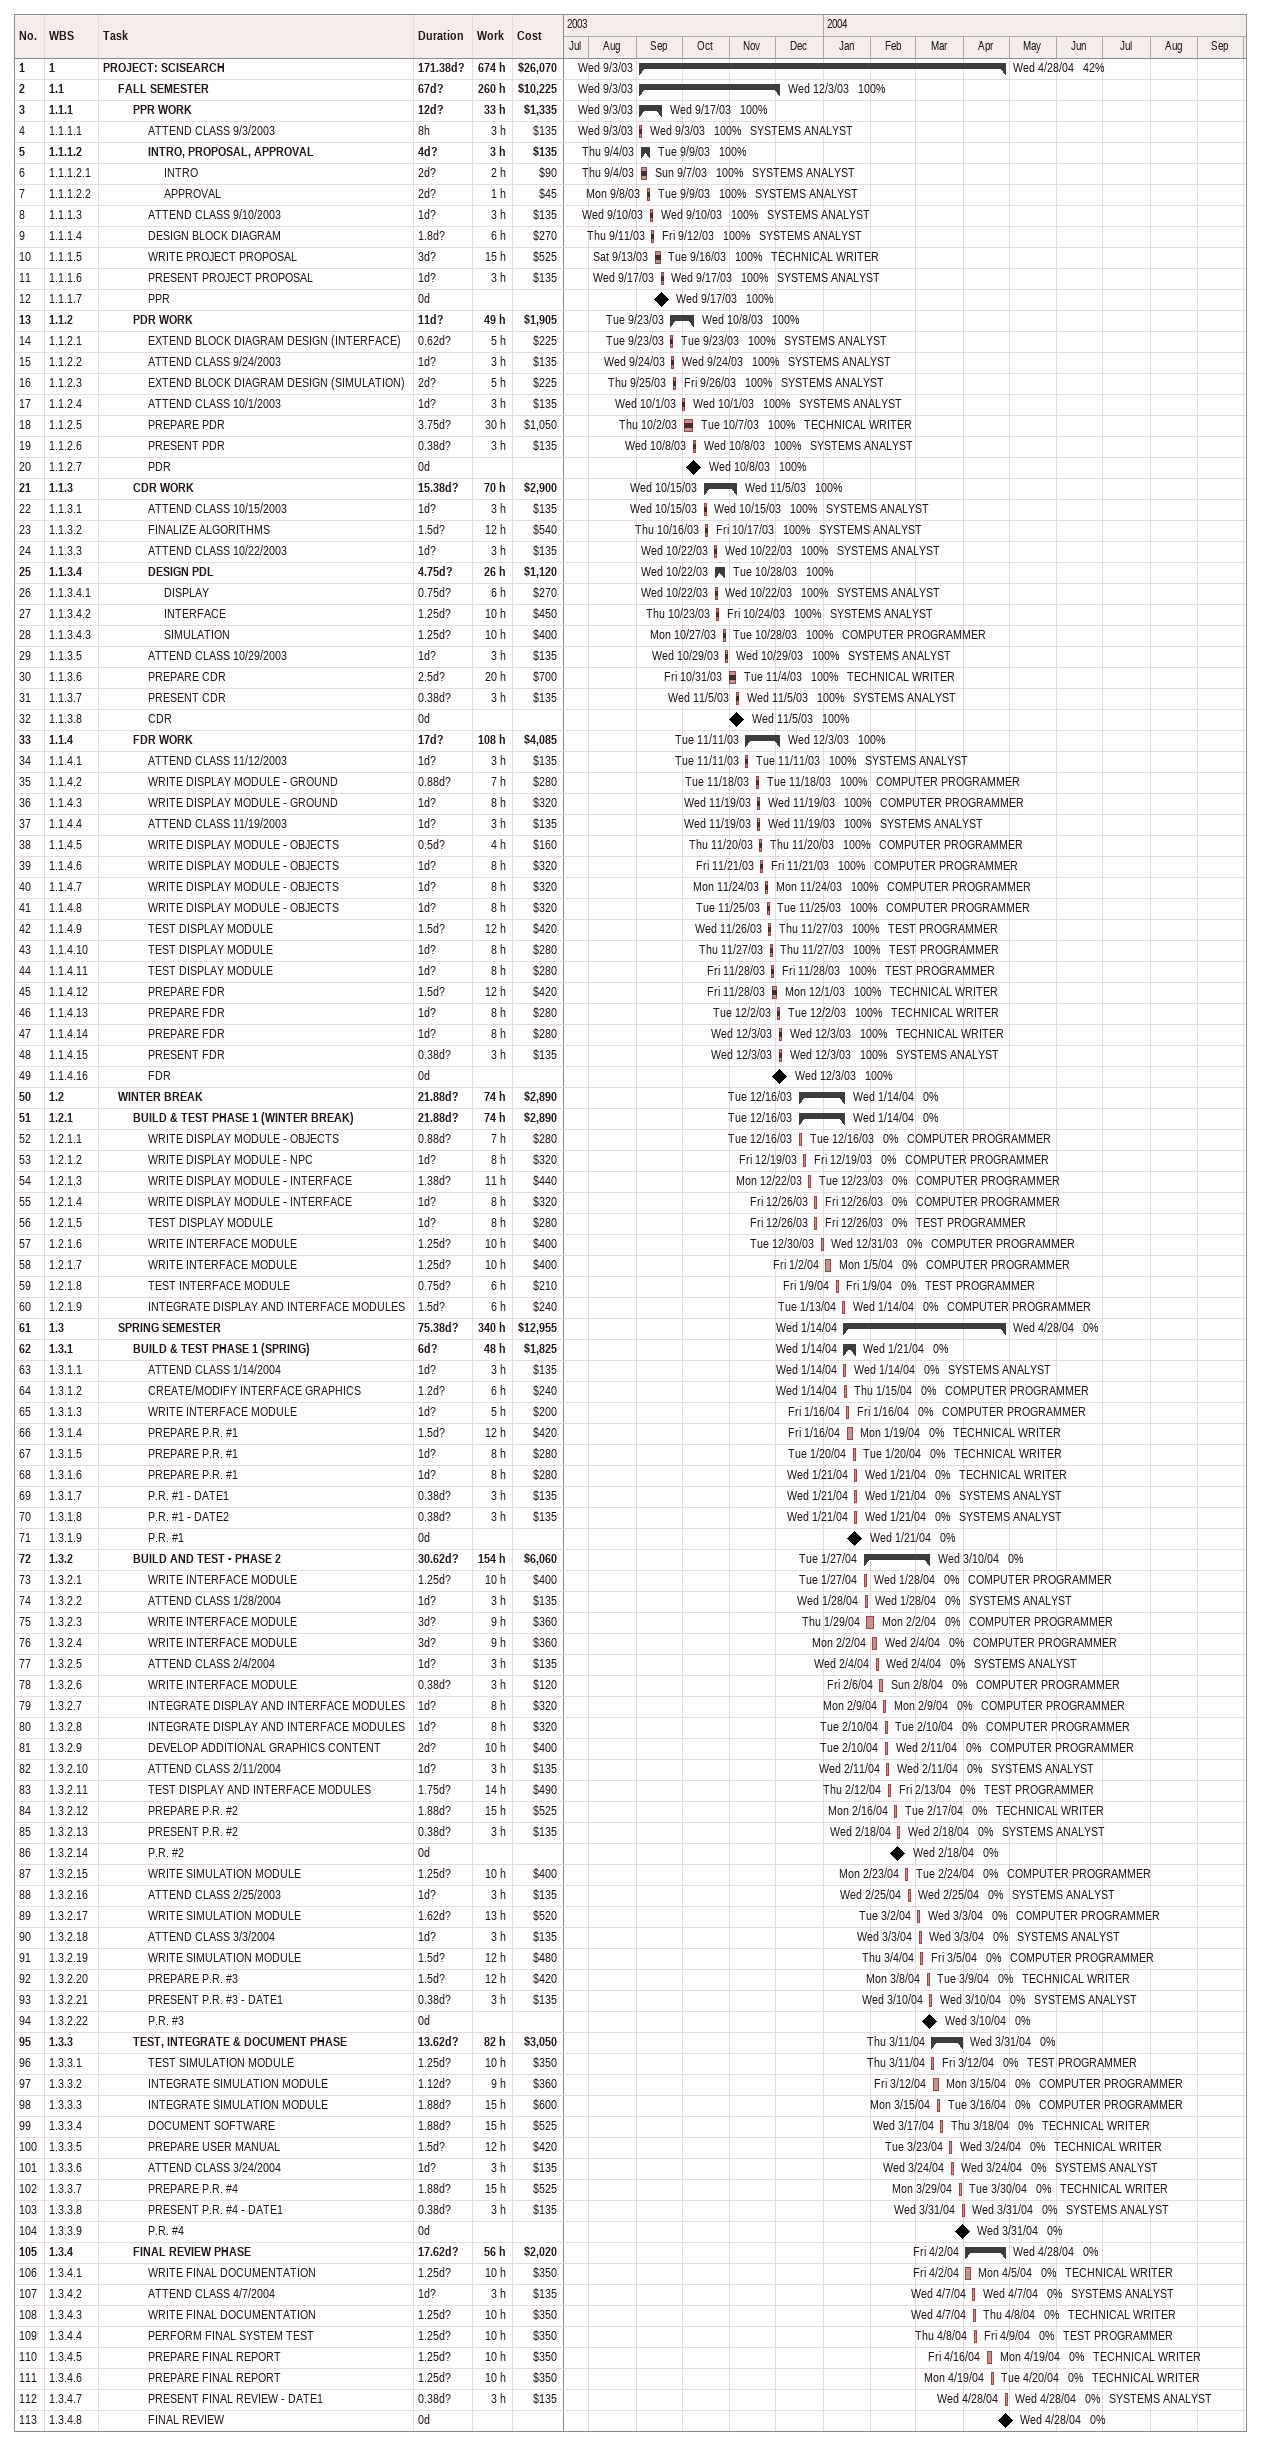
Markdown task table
| ID | WBS | Task | Duration | Start | Finish | Resources | % complete | Work (h) | Cost ($) |
|---|---|---|---|---|---|---|---|---|---|
| 1 | 1 | **PROJECT: SCISEARCH** | 171.38d? | 2003-09-03 | 2004-04-28 |  | 42 | 674 | 26070 |
| 2 | 1.1 | **FALL SEMESTER** | 67d? | 2003-09-03 | 2003-12-03 |  | 100 | 260 | 10225 |
| 3 | 1.1.1 | **PPR WORK** | 12d? | 2003-09-03 | 2003-09-17 |  | 100 | 33 | 1335 |
| 4 | 1.1.1.1 | ATTEND CLASS 9/3/2003 | 8h | 2003-09-03 | 2003-09-03 | SYSTEMS ANALYST | 100 | 3 | 135 |
| 5 | 1.1.1.2 | **INTRO, PROPOSAL, APPROVAL** | 4d? | 2003-09-04 | 2003-09-09 |  | 100 | 3 | 135 |
| 6 | 1.1.1.2.1 | INTRO | 2d? | 2003-09-04 | 2003-09-07 | SYSTEMS ANALYST | 100 | 2 | 90 |
| 7 | 1.1.1.2.2 | APPROVAL | 2d? | 2003-09-08 | 2003-09-09 | SYSTEMS ANALYST | 100 | 1 | 45 |
| 8 | 1.1.1.3 | ATTEND CLASS 9/10/2003 | 1d? | 2003-09-10 | 2003-09-10 | SYSTEMS ANALYST | 100 | 3 | 135 |
| 9 | 1.1.1.4 | DESIGN BLOCK DIAGRAM | 1.8d? | 2003-09-11 | 2003-09-12 | SYSTEMS ANALYST | 100 | 6 | 270 |
| 10 | 1.1.1.5 | WRITE PROJECT PROPOSAL | 3d? | 2003-09-13 | 2003-09-16 | TECHNICAL WRITER | 100 | 15 | 525 |
| 11 | 1.1.1.6 | PRESENT PROJECT PROPOSAL | 1d? | 2003-09-17 | 2003-09-17 | SYSTEMS ANALYST | 100 | 3 | 135 |
| 12 | 1.1.1.7 | PPR | 0d | 2003-09-17 | 2003-09-17 |  | 100 |  |  |
| 13 | 1.1.2 | **PDR WORK** | 11d? | 2003-09-23 | 2003-10-08 |  | 100 | 49 | 1905 |
| 14 | 1.1.2.1 | EXTEND BLOCK DIAGRAM DESIGN (INTERFACE) | 0.62d? | 2003-09-23 | 2003-09-23 | SYSTEMS ANALYST | 100 | 5 | 225 |
| 15 | 1.1.2.2 | ATTEND CLASS 9/24/2003 | 1d? | 2003-09-24 | 2003-09-24 | SYSTEMS ANALYST | 100 | 3 | 135 |
| 16 | 1.1.2.3 | EXTEND BLOCK DIAGRAM DESIGN (SIMULATION) | 2d? | 2003-09-25 | 2003-09-26 | SYSTEMS ANALYST | 100 | 5 | 225 |
| 17 | 1.1.2.4 | ATTEND CLASS 10/1/2003 | 1d? | 2003-10-01 | 2003-10-01 | SYSTEMS ANALYST | 100 | 3 | 135 |
| 18 | 1.1.2.5 | PREPARE PDR | 3.75d? | 2003-10-02 | 2003-10-07 | TECHNICAL WRITER | 100 | 30 | 1050 |
| 19 | 1.1.2.6 | PRESENT PDR | 0.38d? | 2003-10-08 | 2003-10-08 | SYSTEMS ANALYST | 100 | 3 | 135 |
| 20 | 1.1.2.7 | PDR | 0d | 2003-10-08 | 2003-10-08 |  | 100 |  |  |
| 21 | 1.1.3 | **CDR WORK** | 15.38d? | 2003-10-15 | 2003-11-05 |  | 100 | 70 | 2900 |
| 22 | 1.1.3.1 | ATTEND CLASS 10/15/2003 | 1d? | 2003-10-15 | 2003-10-15 | SYSTEMS ANALYST | 100 | 3 | 135 |
| 23 | 1.1.3.2 | FINALIZE ALGORITHMS | 1.5d? | 2003-10-16 | 2003-10-17 | SYSTEMS ANALYST | 100 | 12 | 540 |
| 24 | 1.1.3.3 | ATTEND CLASS 10/22/2003 | 1d? | 2003-10-22 | 2003-10-22 | SYSTEMS ANALYST | 100 | 3 | 135 |
| 25 | 1.1.3.4 | **DESIGN PDL** | 4.75d? | 2003-10-22 | 2003-10-28 |  | 100 | 26 | 1120 |
| 26 | 1.1.3.4.1 | DISPLAY | 0.75d? | 2003-10-22 | 2003-10-22 | SYSTEMS ANALYST | 100 | 6 | 270 |
| 27 | 1.1.3.4.2 | INTERFACE | 1.25d? | 2003-10-23 | 2003-10-24 | SYSTEMS ANALYST | 100 | 10 | 450 |
| 28 | 1.1.3.4.3 | SIMULATION | 1.25d? | 2003-10-27 | 2003-10-28 | COMPUTER PROGRAMMER | 100 | 10 | 400 |
| 29 | 1.1.3.5 | ATTEND CLASS 10/29/2003 | 1d? | 2003-10-29 | 2003-10-29 | SYSTEMS ANALYST | 100 | 3 | 135 |
| 30 | 1.1.3.6 | PREPARE CDR | 2.5d? | 2003-10-31 | 2003-11-04 | TECHNICAL WRITER | 100 | 20 | 700 |
| 31 | 1.1.3.7 | PRESENT CDR | 0.38d? | 2003-11-05 | 2003-11-05 | SYSTEMS ANALYST | 100 | 3 | 135 |
| 32 | 1.1.3.8 | CDR | 0d | 2003-11-05 | 2003-11-05 |  | 100 |  |  |
| 33 | 1.1.4 | **FDR WORK** | 17d? | 2003-11-11 | 2003-12-03 |  | 100 | 108 | 4085 |
| 34 | 1.1.4.1 | ATTEND CLASS 11/12/2003 | 1d? | 2003-11-11 | 2003-11-11 | SYSTEMS ANALYST | 100 | 3 | 135 |
| 35 | 1.1.4.2 | WRITE DISPLAY MODULE - GROUND | 0.88d? | 2003-11-18 | 2003-11-18 | COMPUTER PROGRAMMER | 100 | 7 | 280 |
| 36 | 1.1.4.3 | WRITE DISPLAY MODULE - GROUND | 1d? | 2003-11-19 | 2003-11-19 | COMPUTER PROGRAMMER | 100 | 8 | 320 |
| 37 | 1.1.4.4 | ATTEND CLASS 11/19/2003 | 1d? | 2003-11-19 | 2003-11-19 | SYSTEMS ANALYST | 100 | 3 | 135 |
| 38 | 1.1.4.5 | WRITE DISPLAY MODULE - OBJECTS | 0.5d? | 2003-11-20 | 2003-11-20 | COMPUTER PROGRAMMER | 100 | 4 | 160 |
| 39 | 1.1.4.6 | WRITE DISPLAY MODULE - OBJECTS | 1d? | 2003-11-21 | 2003-11-21 | COMPUTER PROGRAMMER | 100 | 8 | 320 |
| 40 | 1.1.4.7 | WRITE DISPLAY MODULE - OBJECTS | 1d? | 2003-11-24 | 2003-11-24 | COMPUTER PROGRAMMER | 100 | 8 | 320 |
| 41 | 1.1.4.8 | WRITE DISPLAY MODULE - OBJECTS | 1d? | 2003-11-25 | 2003-11-25 | COMPUTER PROGRAMMER | 100 | 8 | 320 |
| 42 | 1.1.4.9 | TEST DISPLAY MODULE | 1.5d? | 2003-11-26 | 2003-11-27 | TEST PROGRAMMER | 100 | 12 | 420 |
| 43 | 1.1.4.10 | TEST DISPLAY MODULE | 1d? | 2003-11-27 | 2003-11-27 | TEST PROGRAMMER | 100 | 8 | 280 |
| 44 | 1.1.4.11 | TEST DISPLAY MODULE | 1d? | 2003-11-28 | 2003-11-28 | TEST PROGRAMMER | 100 | 8 | 280 |
| 45 | 1.1.4.12 | PREPARE FDR | 1.5d? | 2003-11-28 | 2003-12-01 | TECHNICAL WRITER | 100 | 12 | 420 |
| 46 | 1.1.4.13 | PREPARE FDR | 1d? | 2003-12-02 | 2003-12-02 | TECHNICAL WRITER | 100 | 8 | 280 |
| 47 | 1.1.4.14 | PREPARE FDR | 1d? | 2003-12-03 | 2003-12-03 | TECHNICAL WRITER | 100 | 8 | 280 |
| 48 | 1.1.4.15 | PRESENT FDR | 0.38d? | 2003-12-03 | 2003-12-03 | SYSTEMS ANALYST | 100 | 3 | 135 |
| 49 | 1.1.4.16 | FDR | 0d | 2003-12-03 | 2003-12-03 |  | 100 |  |  |
| 50 | 1.2 | **WINTER BREAK** | 21.88d? | 2003-12-16 | 2004-01-14 |  | 0 | 74 | 2890 |
| 51 | 1.2.1 | **BUILD & TEST PHASE 1 (WINTER BREAK)** | 21.88d? | 2003-12-16 | 2004-01-14 |  | 0 | 74 | 2890 |
| 52 | 1.2.1.1 | WRITE DISPLAY MODULE - OBJECTS | 0.88d? | 2003-12-16 | 2003-12-16 | COMPUTER PROGRAMMER | 0 | 7 | 280 |
| 53 | 1.2.1.2 | WRITE DISPLAY MODULE - NPC | 1d? | 2003-12-19 | 2003-12-19 | COMPUTER PROGRAMMER | 0 | 8 | 320 |
| 54 | 1.2.1.3 | WRITE DISPLAY MODULE - INTERFACE | 1.38d? | 2003-12-22 | 2003-12-23 | COMPUTER PROGRAMMER | 0 | 11 | 440 |
| 55 | 1.2.1.4 | WRITE DISPLAY MODULE - INTERFACE | 1d? | 2003-12-26 | 2003-12-26 | COMPUTER PROGRAMMER | 0 | 8 | 320 |
| 56 | 1.2.1.5 | TEST DISPLAY MODULE | 1d? | 2003-12-26 | 2003-12-26 | TEST PROGRAMMER | 0 | 8 | 280 |
| 57 | 1.2.1.6 | WRITE INTERFACE MODULE | 1.25d? | 2003-12-30 | 2003-12-31 | COMPUTER PROGRAMMER | 0 | 10 | 400 |
| 58 | 1.2.1.7 | WRITE INTERFACE MODULE | 1.25d? | 2004-01-02 | 2004-01-05 | COMPUTER PROGRAMMER | 0 | 10 | 400 |
| 59 | 1.2.1.8 | TEST INTERFACE MODULE | 0.75d? | 2004-01-09 | 2004-01-09 | TEST PROGRAMMER | 0 | 6 | 210 |
| 60 | 1.2.1.9 | INTEGRATE DISPLAY AND INTERFACE MODULES | 1.5d? | 2004-01-13 | 2004-01-14 | COMPUTER PROGRAMMER | 0 | 6 | 240 |
| 61 | 1.3 | **SPRING SEMESTER** | 75.38d? | 2004-01-14 | 2004-04-28 |  | 0 | 340 | 12955 |
| 62 | 1.3.1 | **BUILD & TEST PHASE 1 (SPRING)** | 6d? | 2004-01-14 | 2004-01-21 |  | 0 | 48 | 1825 |
| 63 | 1.3.1.1 | ATTEND CLASS 1/14/2004 | 1d? | 2004-01-14 | 2004-01-14 | SYSTEMS ANALYST | 0 | 3 | 135 |
| 64 | 1.3.1.2 | CREATE/MODIFY INTERFACE GRAPHICS | 1.2d? | 2004-01-14 | 2004-01-15 | COMPUTER PROGRAMMER | 0 | 6 | 240 |
| 65 | 1.3.1.3 | WRITE INTERFACE MODULE | 1d? | 2004-01-16 | 2004-01-16 | COMPUTER PROGRAMMER | 0 | 5 | 200 |
| 66 | 1.3.1.4 | PREPARE P.R. #1 | 1.5d? | 2004-01-16 | 2004-01-19 | TECHNICAL WRITER | 0 | 12 | 420 |
| 67 | 1.3.1.5 | PREPARE P.R. #1 | 1d? | 2004-01-20 | 2004-01-20 | TECHNICAL WRITER | 0 | 8 | 280 |
| 68 | 1.3.1.6 | PREPARE P.R. #1 | 1d? | 2004-01-21 | 2004-01-21 | TECHNICAL WRITER | 0 | 8 | 280 |
| 69 | 1.3.1.7 | P.R. #1 - DATE1 | 0.38d? | 2004-01-21 | 2004-01-21 | SYSTEMS ANALYST | 0 | 3 | 135 |
| 70 | 1.3.1.8 | P.R. #1 - DATE2 | 0.38d? | 2004-01-21 | 2004-01-21 | SYSTEMS ANALYST | 0 | 3 | 135 |
| 71 | 1.3.1.9 | P.R. #1 | 0d | 2004-01-21 | 2004-01-21 |  | 0 |  |  |
| 72 | 1.3.2 | **BUILD AND TEST - PHASE 2** | 30.62d? | 2004-01-27 | 2004-03-10 |  | 0 | 154 | 6060 |
| 73 | 1.3.2.1 | WRITE INTERFACE MODULE | 1.25d? | 2004-01-27 | 2004-01-28 | COMPUTER PROGRAMMER | 0 | 10 | 400 |
| 74 | 1.3.2.2 | ATTEND CLASS 1/28/2004 | 1d? | 2004-01-28 | 2004-01-28 | SYSTEMS ANALYST | 0 | 3 | 135 |
| 75 | 1.3.2.3 | WRITE INTERFACE MODULE | 3d? | 2004-01-29 | 2004-02-02 | COMPUTER PROGRAMMER | 0 | 9 | 360 |
| 76 | 1.3.2.4 | WRITE INTERFACE MODULE | 3d? | 2004-02-02 | 2004-02-04 | COMPUTER PROGRAMMER | 0 | 9 | 360 |
| 77 | 1.3.2.5 | ATTEND CLASS 2/4/2004 | 1d? | 2004-02-04 | 2004-02-04 | SYSTEMS ANALYST | 0 | 3 | 135 |
| 78 | 1.3.2.6 | WRITE INTERFACE MODULE | 0.38d? | 2004-02-06 | 2004-02-08 | COMPUTER PROGRAMMER | 0 | 3 | 120 |
| 79 | 1.3.2.7 | INTEGRATE DISPLAY AND INTERFACE MODULES | 1d? | 2004-02-09 | 2004-02-09 | COMPUTER PROGRAMMER | 0 | 8 | 320 |
| 80 | 1.3.2.8 | INTEGRATE DISPLAY AND INTERFACE MODULES | 1d? | 2004-02-10 | 2004-02-10 | COMPUTER PROGRAMMER | 0 | 8 | 320 |
| 81 | 1.3.2.9 | DEVELOP ADDITIONAL GRAPHICS CONTENT | 2d? | 2004-02-10 | 2004-02-11 | COMPUTER PROGRAMMER | 0 | 10 | 400 |
| 82 | 1.3.2.10 | ATTEND CLASS 2/11/2004 | 1d? | 2004-02-11 | 2004-02-11 | SYSTEMS ANALYST | 0 | 3 | 135 |
| 83 | 1.3.2.11 | TEST DISPLAY AND INTERFACE MODULES | 1.75d? | 2004-02-12 | 2004-02-13 | TEST PROGRAMMER | 0 | 14 | 490 |
| 84 | 1.3.2.12 | PREPARE P.R. #2 | 1.88d? | 2004-02-16 | 2004-02-17 | TECHNICAL WRITER | 0 | 15 | 525 |
| 85 | 1.3.2.13 | PRESENT P.R. #2 | 0.38d? | 2004-02-18 | 2004-02-18 | SYSTEMS ANALYST | 0 | 3 | 135 |
| 86 | 1.3.2.14 | P.R. #2 | 0d | 2004-02-18 | 2004-02-18 |  | 0 |  |  |
| 87 | 1.3.2.15 | WRITE SIMULATION MODULE | 1.25d? | 2004-02-23 | 2004-02-24 | COMPUTER PROGRAMMER | 0 | 10 | 400 |
| 88 | 1.3.2.16 | ATTEND CLASS 2/25/2003 | 1d? | 2004-02-25 | 2004-02-25 | SYSTEMS ANALYST | 0 | 3 | 135 |
| 89 | 1.3.2.17 | WRITE SIMULATION MODULE | 1.62d? | 2004-03-02 | 2004-03-03 | COMPUTER PROGRAMMER | 0 | 13 | 520 |
| 90 | 1.3.2.18 | ATTEND CLASS 3/3/2004 | 1d? | 2004-03-03 | 2004-03-03 | SYSTEMS ANALYST | 0 | 3 | 135 |
| 91 | 1.3.2.19 | WRITE SIMULATION MODULE | 1.5d? | 2004-03-04 | 2004-03-05 | COMPUTER PROGRAMMER | 0 | 12 | 480 |
| 92 | 1.3.2.20 | PREPARE P.R. #3 | 1.5d? | 2004-03-08 | 2004-03-09 | TECHNICAL WRITER | 0 | 12 | 420 |
| 93 | 1.3.2.21 | PRESENT P.R. #3 - DATE1 | 0.38d? | 2004-03-10 | 2004-03-10 | SYSTEMS ANALYST | 0 | 3 | 135 |
| 94 | 1.3.2.22 | P.R. #3 | 0d | 2004-03-10 | 2004-03-10 |  | 0 |  |  |
| 95 | 1.3.3 | **TEST, INTEGRATE & DOCUMENT PHASE** | 13.62d? | 2004-03-11 | 2004-03-31 |  | 0 | 82 | 3050 |
| 96 | 1.3.3.1 | TEST SIMULATION MODULE | 1.25d? | 2004-03-11 | 2004-03-12 | TEST PROGRAMMER | 0 | 10 | 350 |
| 97 | 1.3.3.2 | INTEGRATE SIMULATION MODULE | 1.12d? | 2004-03-12 | 2004-03-15 | COMPUTER PROGRAMMER | 0 | 9 | 360 |
| 98 | 1.3.3.3 | INTEGRATE SIMULATION MODULE | 1.88d? | 2004-03-15 | 2004-03-16 | COMPUTER PROGRAMMER | 0 | 15 | 600 |
| 99 | 1.3.3.4 | DOCUMENT SOFTWARE | 1.88d? | 2004-03-17 | 2004-03-18 | TECHNICAL WRITER | 0 | 15 | 525 |
| 100 | 1.3.3.5 | PREPARE USER MANUAL | 1.5d? | 2004-03-23 | 2004-03-24 | TECHNICAL WRITER | 0 | 12 | 420 |
| 101 | 1.3.3.6 | ATTEND CLASS 3/24/2004 | 1d? | 2004-03-24 | 2004-03-24 | SYSTEMS ANALYST | 0 | 3 | 135 |
| 102 | 1.3.3.7 | PREPARE P.R. #4 | 1.88d? | 2004-03-29 | 2004-03-30 | TECHNICAL WRITER | 0 | 15 | 525 |
| 103 | 1.3.3.8 | PRESENT P.R. #4 - DATE1 | 0.38d? | 2004-03-31 | 2004-03-31 | SYSTEMS ANALYST | 0 | 3 | 135 |
| 104 | 1.3.3.9 | P.R. #4 | 0d | 2004-03-31 | 2004-03-31 |  | 0 |  |  |
| 105 | 1.3.4 | **FINAL REVIEW PHASE** | 17.62d? | 2004-04-02 | 2004-04-28 |  | 0 | 56 | 2020 |
| 106 | 1.3.4.1 | WRITE FINAL DOCUMENTATION | 1.25d? | 2004-04-02 | 2004-04-05 | TECHNICAL WRITER | 0 | 10 | 350 |
| 107 | 1.3.4.2 | ATTEND CLASS 4/7/2004 | 1d? | 2004-04-07 | 2004-04-07 | SYSTEMS ANALYST | 0 | 3 | 135 |
| 108 | 1.3.4.3 | WRITE FINAL DOCUMENTATION | 1.25d? | 2004-04-07 | 2004-04-08 | TECHNICAL WRITER | 0 | 10 | 350 |
| 109 | 1.3.4.4 | PERFORM FINAL SYSTEM TEST | 1.25d? | 2004-04-08 | 2004-04-09 | TEST PROGRAMMER | 0 | 10 | 350 |
| 110 | 1.3.4.5 | PREPARE FINAL REPORT | 1.25d? | 2004-04-16 | 2004-04-19 | TECHNICAL WRITER | 0 | 10 | 350 |
| 111 | 1.3.4.6 | PREPARE FINAL REPORT | 1.25d? | 2004-04-19 | 2004-04-20 | TECHNICAL WRITER | 0 | 10 | 350 |
| 112 | 1.3.4.7 | PRESENT FINAL REVIEW - DATE1 | 0.38d? | 2004-04-28 | 2004-04-28 | SYSTEMS ANALYST | 0 | 3 | 135 |
| 113 | 1.3.4.8 | FINAL REVIEW | 0d | 2004-04-28 | 2004-04-28 |  | 0 |  |  |
